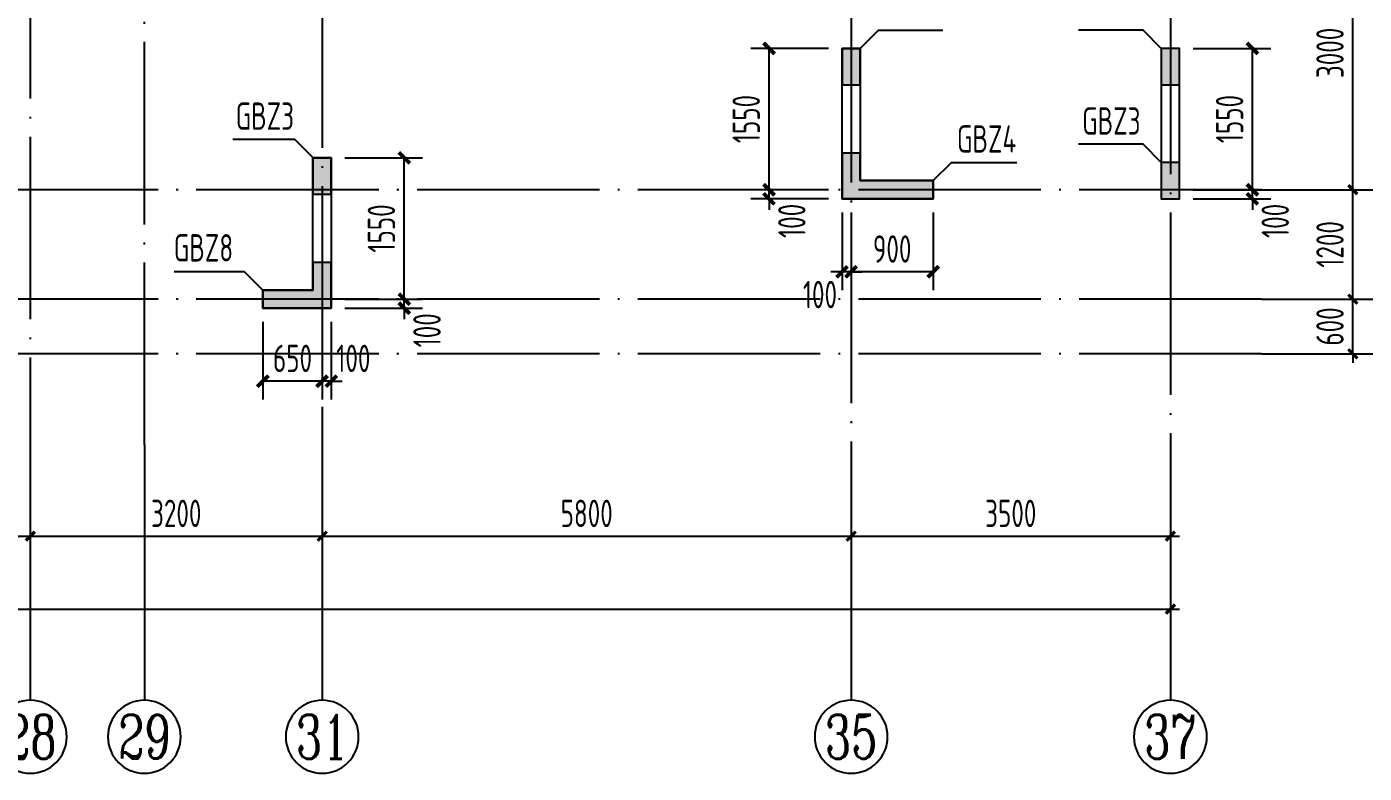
# Model space of a CAD drawing. Extents: x -1712635 to -854203, y -534641 to -21985.
# Drawn here: x -1323535 to -1308870, y -298650 to -290463 of the extents above; entities that cross this region are included whole.
import ezdxf
from ezdxf.enums import TextEntityAlignment as Align

# ---------------------------------------------------------------- set-up
doc = ezdxf.new("R2010")
doc.units = 0
doc.header["$LTSCALE"] = 1000
doc.linetypes.add('DOTE', pattern=[2.42, 2, -0.2, 0.02, -0.2])
doc.layers.get('0').update_dxf_attribs({"linetype": 'CONTINUOUS'})
doc.layers.get('Defpoints').update_dxf_attribs({"linetype": 'CONTINUOUS'})
for name, color, linetype in [('A-AXIS', 1, 'CONTINUOUS'), ('A-DOTE', 10, 'DOTE'), ('AXIS_NUM', 7, 'CONTINUOUS'), ('S-Q墙实线', 6, 'CONTINUOUS'), ('S-Q墙标注', 3, 'CONTINUOUS'), ('S-X详图填充', 252, 'CONTINUOUS'), ('S-X详图实线', 4, 'CONTINUOUS'), ('S-Y一般标注', 3, 'CONTINUOUS'), ('S-Z柱编号', 6, 'CONTINUOUS')]:
    doc.layers.add(name, color=color, linetype=linetype)
doc.styles.add('TSSD_Axis', font='complex.shx', dxfattribs={"width": 0.7, "bigfont": 'hztxt.shx'})
doc.styles.add('TSSD_DIMENSION', font='Tssdeng.shx', dxfattribs={"width": 0.7, "bigfont": 'tssdchn.shx'})
doc.styles.add('TSSD_REIN', font='tssdeng.shx', dxfattribs={"width": 0.7, "height": 300, "bigfont": 'tssdchn.shx'})
doc.styles.add('结构文字', font='zstxt.shx', dxfattribs={"width": 0.7, "bigfont": 'zshz.shx'})
doc.dimstyles.new('STRUCK', dxfattribs={"dimtxt": 400, "dimasz": 121, "dimexe": 200, "dimexo": 150, "dimgap": 115, "dimtad": 1, "dimdec": 0, "dimdsep": 46, "dimtxsty": '结构文字', "dimblk": 'ARCHTICK', "dimcen": 400, "dimclrd": 3, "dimclre": 3, "dimclrt": 7, "dimadec": 0, "dimazin": 0, "dimtfac": 1, "dimtdec": 0, "dimtix": 1, "dimtmove": 2, "dimatfit": 3, "dimldrblk": '_DIMX', "dimfxl": 0, "dimtolj": 1, "dimtzin": 0, "dimarcsym": 0})
doc.dimstyles.new('TSSD_100_100', dxfattribs={"dimtxt": 300, "dimasz": 100, "dimexe": 100, "dimexo": 250, "dimgap": 100, "dimtad": 1, "dimdec": 0, "dimzin": 0, "dimdsep": 46, "dimtxsty": 'TSSD_DIMENSION', "dimblk": 'ARCHTICK', "dimcen": 0, "dimdle": 100, "dimclrt": 7, "dimadec": 0, "dimazin": 0, "dimtfac": 1, "dimtdec": 0, "dimtix": 1, "dimtmove": 2, "dimatfit": 3, "dimldrblk": 'ARCHTICK', "dimfxl": 0, "dimtolj": 1, "dimtzin": 0, "dimarcsym": 0})

# ---------------------------------------------------------------- blocks, each defined once
blk = doc.blocks.new('_ArchTick')
at = {"color": 0, "const_width": 0.35}
blk.add_lwpolyline([(-0.5, -0.5), (0.5, 0.5)], dxfattribs=at)
blk = doc.blocks.new('*D159')
at = {"layer": 'Defpoints', "color": 0}
for p in [(42100, 3600), (45300, 3600), (45300, 2600)]:
    blk.add_point(p, dxfattribs=at)
at = {"layer": 'S-Y一般标注', "color": 0, "lineweight": -2}
for p, q in [((42100, 3350), (42100, 2500)), ((45300, 3350), (45300, 2500)), ((42000, 2600), (45400, 2600))]:
    blk.add_line(p, q, dxfattribs=at)
at = {"layer": 'S-Y一般标注', "color": 0, "lineweight": -2, "xscale": 100, "yscale": 100, "zscale": 100, "rotation": 180}
blk.add_blockref('_ArchTick', (42100, 2600), dxfattribs=at)
at = {"layer": 'S-Y一般标注', "color": 0, "lineweight": -2, "xscale": 100, "yscale": 100, "zscale": 100}
blk.add_blockref('_ArchTick', (45300, 2600), dxfattribs=at)
at = {"layer": 'S-Y一般标注', "color": 7, "insert": (43700, 2850), "char_height": 300, "attachment_point": 5, "style": 'TSSD_DIMENSION'}
blk.add_mtext('\\A1;3200', dxfattribs=at)
blk = doc.blocks.new('ts_axno')
at = {"color": 0, "linetype": 'ByBlock', "lineweight": -2}
blk.add_circle((0, 0), 0.5, dxfattribs=at)
at = {"color": 0, "linetype": 'ByBlock', "lineweight": -2, "style": 'TSSD_Axis', "width": 0.7}
blk.add_attdef('A', text='', height=0.6, dxfattribs=at).set_placement((0, 0), align=Align.MIDDLE_CENTER)
blk = doc.blocks.new('*D160')
at = {"layer": 'Defpoints', "color": 0}
for p in [(45300, 3600), (51100, 3600), (51100, 2600)]:
    blk.add_point(p, dxfattribs=at)
at = {"layer": 'S-Y一般标注', "color": 0, "lineweight": -2}
for p, q in [((45300, 3350), (45300, 2500)), ((51100, 3350), (51100, 2500)), ((45200, 2600), (51200, 2600))]:
    blk.add_line(p, q, dxfattribs=at)
at = {"layer": 'S-Y一般标注', "color": 0, "lineweight": -2, "xscale": 100, "yscale": 100, "zscale": 100, "rotation": 180}
blk.add_blockref('_ArchTick', (45300, 2600), dxfattribs=at)
at = {"layer": 'S-Y一般标注', "color": 0, "lineweight": -2, "xscale": 100, "yscale": 100, "zscale": 100}
blk.add_blockref('_ArchTick', (51100, 2600), dxfattribs=at)
at = {"layer": 'S-Y一般标注', "color": 7, "insert": (48200, 2850), "char_height": 300, "attachment_point": 5, "style": 'TSSD_DIMENSION'}
blk.add_mtext('\\A1;5800', dxfattribs=at)
blk = doc.blocks.new('*D161')
at = {"layer": 'Defpoints', "color": 0}
for p in [(51100, 3600), (54600, 3600), (54600, 2600)]:
    blk.add_point(p, dxfattribs=at)
at = {"layer": 'S-Y一般标注', "color": 0, "lineweight": -2}
for p, q in [((51100, 3350), (51100, 2500)), ((54600, 3350), (54600, 2500)), ((51000, 2600), (54700, 2600))]:
    blk.add_line(p, q, dxfattribs=at)
at = {"layer": 'S-Y一般标注', "color": 0, "lineweight": -2, "xscale": 100, "yscale": 100, "zscale": 100, "rotation": 180}
blk.add_blockref('_ArchTick', (51100, 2600), dxfattribs=at)
at = {"layer": 'S-Y一般标注', "color": 0, "lineweight": -2, "xscale": 100, "yscale": 100, "zscale": 100}
blk.add_blockref('_ArchTick', (54600, 2600), dxfattribs=at)
at = {"layer": 'S-Y一般标注', "color": 7, "insert": (52850, 2850), "char_height": 300, "attachment_point": 5, "style": 'TSSD_DIMENSION'}
blk.add_mtext('\\A1;3500', dxfattribs=at)
blk = doc.blocks.new('*D162')
at = {"layer": 'Defpoints', "color": 0}
for p in [(4600, 3600), (54600, 3600), (54600, 1800)]:
    blk.add_point(p, dxfattribs=at)
at = {"layer": 'S-Y一般标注', "color": 0, "lineweight": -2}
for p, q in [((4600, 3350), (4600, 1700)), ((54600, 3350), (54600, 1700)), ((4500, 1800), (54700, 1800))]:
    blk.add_line(p, q, dxfattribs=at)
at = {"layer": 'S-Y一般标注', "color": 0, "lineweight": -2, "xscale": 100, "yscale": 100, "zscale": 100, "rotation": 180}
blk.add_blockref('_ArchTick', (4600, 1800), dxfattribs=at)
at = {"layer": 'S-Y一般标注', "color": 0, "lineweight": -2, "xscale": 100, "yscale": 100, "zscale": 100}
blk.add_blockref('_ArchTick', (54600, 1800), dxfattribs=at)
at = {"layer": 'S-Y一般标注', "color": 7, "insert": (29600, 2050), "char_height": 300, "attachment_point": 5, "style": 'TSSD_DIMENSION'}
blk.add_mtext('\\A1;50000', dxfattribs=at)
blk = doc.blocks.new('*D166')
at = {"layer": 'Defpoints', "color": 0}
for p in [(38900, 3600), (42100, 3600), (42100, 2600)]:
    blk.add_point(p, dxfattribs=at)
at = {"layer": 'S-Y一般标注', "color": 0, "lineweight": -2}
for p, q in [((38900, 3350), (38900, 2500)), ((42100, 3350), (42100, 2500)), ((38800, 2600), (42200, 2600))]:
    blk.add_line(p, q, dxfattribs=at)
at = {"layer": 'S-Y一般标注', "color": 0, "lineweight": -2, "xscale": 100, "yscale": 100, "zscale": 100, "rotation": 180}
blk.add_blockref('_ArchTick', (38900, 2600), dxfattribs=at)
at = {"layer": 'S-Y一般标注', "color": 0, "lineweight": -2, "xscale": 100, "yscale": 100, "zscale": 100}
blk.add_blockref('_ArchTick', (42100, 2600), dxfattribs=at)
at = {"layer": 'S-Y一般标注', "color": 7, "insert": (40500, 2850), "char_height": 300, "attachment_point": 5, "style": 'TSSD_DIMENSION'}
blk.add_mtext('\\A1;3200', dxfattribs=at)
blk = doc.blocks.new('*D167')
at = {"layer": 'Defpoints', "color": 0}
for p in [(55600, 5200), (56600, 5200), (55600, 4600)]:
    blk.add_point(p, dxfattribs=at)
at = {"layer": 'S-Y一般标注', "color": 0, "lineweight": -2}
for p, q in [((56600, 5200), (56600, 5300)), ((55850, 5200), (56700, 5200)), ((56600, 4600), (56600, 5200)), ((55850, 4600), (56700, 4600)), ((56600, 4600), (56600, 4500))]:
    blk.add_line(p, q, dxfattribs=at)
at = {"layer": 'S-Y一般标注', "color": 0, "lineweight": -2, "xscale": 100, "yscale": 100, "zscale": 100}
for p, rotation in [((56600, 5200), 270), ((56600, 4600), 90)]:
    blk.add_blockref('_ArchTick', p, dxfattribs=dict(at, rotation=rotation))
at = {"layer": 'S-Y一般标注', "color": 7, "insert": (56350, 4900), "char_height": 300, "attachment_point": 5, "rotation": 90, "style": 'TSSD_DIMENSION'}
blk.add_mtext('\\A1;600', dxfattribs=at)
blk = doc.blocks.new('*D173')
at = {"layer": 'Defpoints', "color": 0}
for p in [(55600, 17150), (57400, 17150), (55600, 4600)]:
    blk.add_point(p, dxfattribs=at)
at = {"layer": 'S-Y一般标注', "color": 0, "lineweight": -2}
for p, q in [((57400, 4500), (57400, 17250)), ((55850, 17150), (57500, 17150)), ((55850, 4600), (57500, 4600))]:
    blk.add_line(p, q, dxfattribs=at)
at = {"layer": 'S-Y一般标注', "color": 0, "lineweight": -2, "xscale": 100, "yscale": 100, "zscale": 100}
for p, rotation in [((57400, 17150), 90), ((57400, 4600), 270)]:
    blk.add_blockref('_ArchTick', p, dxfattribs=dict(at, rotation=rotation))
at = {"layer": 'S-Y一般标注', "color": 7, "insert": (57150, 10875), "char_height": 300, "attachment_point": 5, "rotation": 90, "style": 'TSSD_DIMENSION'}
blk.add_mtext('\\A1;12550', dxfattribs=at)
blk = doc.blocks.new('*D175')
at = {"layer": 'Defpoints', "color": 0}
for p in [(55600, 6400), (56600, 6400), (55600, 5200)]:
    blk.add_point(p, dxfattribs=at)
at = {"layer": 'S-Y一般标注', "color": 0, "lineweight": -2}
for p, q in [((56600, 5100), (56600, 6500)), ((55850, 6400), (56700, 6400)), ((55850, 5200), (56700, 5200))]:
    blk.add_line(p, q, dxfattribs=at)
at = {"layer": 'S-Y一般标注', "color": 0, "lineweight": -2, "xscale": 100, "yscale": 100, "zscale": 100}
for p, rotation in [((56600, 6400), 90), ((56600, 5200), 270)]:
    blk.add_blockref('_ArchTick', p, dxfattribs=dict(at, rotation=rotation))
at = {"layer": 'S-Y一般标注', "color": 7, "insert": (56350, 5800), "char_height": 300, "attachment_point": 5, "rotation": 90, "style": 'TSSD_DIMENSION'}
blk.add_mtext('\\A1;1200', dxfattribs=at)
blk = doc.blocks.new('*D176')
at = {"layer": 'Defpoints', "color": 0}
for p in [(55600, 9400), (56600, 9400), (55600, 6400)]:
    blk.add_point(p, dxfattribs=at)
at = {"layer": 'S-Y一般标注', "color": 0, "lineweight": -2}
for p, q in [((55850, 9400), (56700, 9400)), ((56600, 6300), (56600, 9500)), ((55850, 6400), (56700, 6400))]:
    blk.add_line(p, q, dxfattribs=at)
at = {"layer": 'S-Y一般标注', "color": 0, "lineweight": -2, "xscale": 100, "yscale": 100, "zscale": 100}
for p, rotation in [((56600, 9400), 90), ((56600, 6400), 270)]:
    blk.add_blockref('_ArchTick', p, dxfattribs=dict(at, rotation=rotation))
at = {"layer": 'S-Y一般标注', "color": 7, "insert": (56350, 7900), "char_height": 300, "attachment_point": 5, "rotation": 90, "style": 'TSSD_DIMENSION'}
blk.add_mtext('\\A1;3000', dxfattribs=at)
blk = doc.blocks.new('*D2189')
at = {"layer": 'Defpoints', "color": 0}
for p in [(-1310896, -292250), (-1310096, -292250), (-1310896, -292350)]:
    blk.add_point(p, dxfattribs=at)
at = {"layer": 'S-Q墙标注', "color": 3, "lineweight": -2}
for p, q in [((-1310746, -292250), (-1309896, -292250)), ((-1310096, -292250), (-1310096, -292129)), ((-1310096, -292350), (-1310096, -292250)), ((-1310746, -292350), (-1309896, -292350)), ((-1310096, -292350), (-1310096, -292471))]:
    blk.add_line(p, q, dxfattribs=at)
at = {"layer": 'S-Q墙标注', "color": 3, "lineweight": -2, "xscale": 121, "yscale": 121, "zscale": 121}
for p, rotation in [((-1310096, -292250), 270), ((-1310096, -292350), 90)]:
    blk.add_blockref('_ArchTick', p, dxfattribs=dict(at, rotation=rotation))
at = {"layer": 'S-Q墙标注', "color": 7, "insert": (-1309846, -292592), "char_height": 300, "attachment_point": 5, "rotation": 90, "style": 'TSSD_REIN'}
blk.add_mtext('\\A1;100', dxfattribs=at)
blk = doc.blocks.new('_DIMX')
blk.add_line((-150, 0), (150, 0))
at = {"const_width": 50}
blk.add_lwpolyline([(-70, -70), (70, 70)], dxfattribs=at)
blk = doc.blocks.new('*D2190')
at = {"layer": 'Defpoints', "color": 0}
for p in [(-1310896, -290700), (-1310096, -290700), (-1310896, -292250)]:
    blk.add_point(p, dxfattribs=at)
at = {"layer": 'S-Q墙标注', "color": 3, "lineweight": -2}
for p, q in [((-1310746, -290700), (-1309896, -290700)), ((-1310096, -292250), (-1310096, -290700)), ((-1310746, -292250), (-1309896, -292250))]:
    blk.add_line(p, q, dxfattribs=at)
at = {"layer": 'S-Q墙标注', "color": 3, "lineweight": -2, "xscale": 121, "yscale": 121, "zscale": 121}
for p, rotation in [((-1310096, -290700), 90), ((-1310096, -292250), 270)]:
    blk.add_blockref('_ArchTick', p, dxfattribs=dict(at, rotation=rotation))
at = {"layer": 'S-Q墙标注', "color": 7, "insert": (-1310346, -291475), "char_height": 300, "attachment_point": 5, "rotation": 90, "style": 'TSSD_REIN'}
blk.add_mtext('\\A1;1550', dxfattribs=at)
blk = doc.blocks.new('*D2193')
at = {"layer": 'Defpoints', "color": 0}
for p in [(-1315396, -292250), (-1314596, -292250), (-1314596, -292350)]:
    blk.add_point(p, dxfattribs=at)
at = {"layer": 'S-Q墙标注', "color": 3, "lineweight": -2}
for p, q in [((-1314746, -292250), (-1315596, -292250)), ((-1315396, -292250), (-1315396, -292129)), ((-1315396, -292350), (-1315396, -292250)), ((-1314746, -292350), (-1315596, -292350)), ((-1315396, -292350), (-1315396, -292471))]:
    blk.add_line(p, q, dxfattribs=at)
at = {"layer": 'S-Q墙标注', "color": 3, "lineweight": -2, "xscale": 121, "yscale": 121, "zscale": 121}
for p, rotation in [((-1315396, -292250), 270), ((-1315396, -292350), 90)]:
    blk.add_blockref('_ArchTick', p, dxfattribs=dict(at, rotation=rotation))
at = {"layer": 'S-Q墙标注', "color": 7, "insert": (-1315146, -292592), "char_height": 300, "attachment_point": 5, "rotation": 90, "style": 'TSSD_REIN'}
blk.add_mtext('\\A1;100', dxfattribs=at)
blk = doc.blocks.new('*D2194')
at = {"layer": 'Defpoints', "color": 0}
for p in [(-1315396, -290700), (-1314596, -290700), (-1314596, -292250)]:
    blk.add_point(p, dxfattribs=at)
at = {"layer": 'S-Q墙标注', "color": 3, "lineweight": -2}
for p, q in [((-1314746, -290700), (-1315596, -290700)), ((-1315396, -292250), (-1315396, -290700)), ((-1314746, -292250), (-1315596, -292250))]:
    blk.add_line(p, q, dxfattribs=at)
at = {"layer": 'S-Q墙标注', "color": 3, "lineweight": -2, "xscale": 121, "yscale": 121, "zscale": 121}
for p, rotation in [((-1315396, -290700), 90), ((-1315396, -292250), 270)]:
    blk.add_blockref('_ArchTick', p, dxfattribs=dict(at, rotation=rotation))
at = {"layer": 'S-Q墙标注', "color": 7, "insert": (-1315646, -291475), "char_height": 300, "attachment_point": 5, "rotation": 90, "style": 'TSSD_REIN'}
blk.add_mtext('\\A1;1550', dxfattribs=at)
blk = doc.blocks.new('*D2195')
at = {"layer": 'Defpoints', "color": 0}
for p in [(-1314496, -292350), (-1313596, -292350), (-1314496, -293150)]:
    blk.add_point(p, dxfattribs=at)
at = {"layer": 'S-Q墙标注', "color": 3, "lineweight": -2}
for p, q in [((-1314496, -292500), (-1314496, -293350)), ((-1313596, -292500), (-1313596, -293350)), ((-1313596, -293150), (-1314496, -293150))]:
    blk.add_line(p, q, dxfattribs=at)
at = {"layer": 'S-Q墙标注', "color": 3, "lineweight": -2, "xscale": 121, "yscale": 121, "zscale": 121, "rotation": 180}
blk.add_blockref('_ArchTick', (-1314496, -293150), dxfattribs=at)
at = {"layer": 'S-Q墙标注', "color": 3, "lineweight": -2, "xscale": 121, "yscale": 121, "zscale": 121}
blk.add_blockref('_ArchTick', (-1313596, -293150), dxfattribs=at)
at = {"layer": 'S-Q墙标注', "color": 7, "insert": (-1314046, -292900), "char_height": 300, "attachment_point": 5, "style": 'TSSD_REIN'}
blk.add_mtext('\\A1;900', dxfattribs=at)
blk = doc.blocks.new('*D2196')
at = {"layer": 'Defpoints', "color": 0}
for p in [(-1314596, -292350), (-1314496, -292350), (-1314596, -293150)]:
    blk.add_point(p, dxfattribs=at)
at = {"layer": 'S-Q墙标注', "color": 3, "lineweight": -2}
for p, q in [((-1314596, -292500), (-1314596, -293350)), ((-1314496, -292500), (-1314496, -293350)), ((-1314596, -293150), (-1314717, -293150)), ((-1314496, -293150), (-1314596, -293150)), ((-1314496, -293150), (-1314375, -293150))]:
    blk.add_line(p, q, dxfattribs=at)
at = {"layer": 'S-Q墙标注', "color": 3, "lineweight": -2, "xscale": 121, "yscale": 121, "zscale": 121}
blk.add_blockref('_ArchTick', (-1314596, -293150), dxfattribs=at)
at = {"layer": 'S-Q墙标注', "color": 3, "lineweight": -2, "xscale": 121, "yscale": 121, "zscale": 121, "rotation": 180}
blk.add_blockref('_ArchTick', (-1314496, -293150), dxfattribs=at)
at = {"layer": 'S-Q墙标注', "color": 7, "insert": (-1314838, -293400), "char_height": 300, "attachment_point": 5, "style": 'TSSD_REIN'}
blk.add_mtext('\\A1;100', dxfattribs=at)
blk = doc.blocks.new('*D2197')
at = {"layer": 'Defpoints', "color": 0}
for p in [(-1320196, -293450), (-1320196, -293550), (-1319396, -293450)]:
    blk.add_point(p, dxfattribs=at)
at = {"layer": 'S-Q墙标注', "color": 3, "lineweight": -2}
for p, q in [((-1319396, -293450), (-1319396, -293329)), ((-1320046, -293450), (-1319196, -293450)), ((-1320046, -293550), (-1319196, -293550)), ((-1319396, -293550), (-1319396, -293450)), ((-1319396, -293550), (-1319396, -293671))]:
    blk.add_line(p, q, dxfattribs=at)
at = {"layer": 'S-Q墙标注', "color": 3, "lineweight": -2, "xscale": 121, "yscale": 121, "zscale": 121}
for p, rotation in [((-1319396, -293450), 270), ((-1319396, -293550), 90)]:
    blk.add_blockref('_ArchTick', p, dxfattribs=dict(at, rotation=rotation))
at = {"layer": 'S-Q墙标注', "color": 7, "insert": (-1319146, -293792), "char_height": 300, "attachment_point": 5, "rotation": 90, "style": 'TSSD_REIN'}
blk.add_mtext('\\A1;100', dxfattribs=at)
blk = doc.blocks.new('*D2198')
at = {"layer": 'Defpoints', "color": 0}
for p in [(-1320196, -291900), (-1319396, -291900), (-1320196, -293450)]:
    blk.add_point(p, dxfattribs=at)
at = {"layer": 'S-Q墙标注', "color": 3, "lineweight": -2}
for p, q in [((-1320046, -291900), (-1319196, -291900)), ((-1319396, -293450), (-1319396, -291900)), ((-1320046, -293450), (-1319196, -293450))]:
    blk.add_line(p, q, dxfattribs=at)
at = {"layer": 'S-Q墙标注', "color": 3, "lineweight": -2, "xscale": 121, "yscale": 121, "zscale": 121}
for p, rotation in [((-1319396, -291900), 90), ((-1319396, -293450), 270)]:
    blk.add_blockref('_ArchTick', p, dxfattribs=dict(at, rotation=rotation))
at = {"layer": 'S-Q墙标注', "color": 7, "insert": (-1319646, -292675), "char_height": 300, "attachment_point": 5, "rotation": 90, "style": 'TSSD_REIN'}
blk.add_mtext('\\A1;1550', dxfattribs=at)
blk = doc.blocks.new('*D2199')
at = {"layer": 'Defpoints', "color": 0}
for p in [(-1320296, -293550), (-1320196, -293550), (-1320296, -294350)]:
    blk.add_point(p, dxfattribs=at)
at = {"layer": 'S-Q墙标注', "color": 3, "lineweight": -2}
for p, q in [((-1320296, -293700), (-1320296, -294550)), ((-1320196, -293700), (-1320196, -294550)), ((-1320296, -294350), (-1320417, -294350)), ((-1320196, -294350), (-1320296, -294350)), ((-1320196, -294350), (-1320075, -294350))]:
    blk.add_line(p, q, dxfattribs=at)
at = {"layer": 'S-Q墙标注', "color": 3, "lineweight": -2, "xscale": 121, "yscale": 121, "zscale": 121}
blk.add_blockref('_ArchTick', (-1320296, -294350), dxfattribs=at)
at = {"layer": 'S-Q墙标注', "color": 3, "lineweight": -2, "xscale": 121, "yscale": 121, "zscale": 121, "rotation": 180}
blk.add_blockref('_ArchTick', (-1320196, -294350), dxfattribs=at)
at = {"layer": 'S-Q墙标注', "color": 7, "insert": (-1319954, -294100), "char_height": 300, "attachment_point": 5, "style": 'TSSD_REIN'}
blk.add_mtext('\\A1;100', dxfattribs=at)
blk = doc.blocks.new('*D2200')
at = {"layer": 'Defpoints', "color": 0}
for p in [(-1320946, -293550), (-1320296, -293550), (-1320946, -294350)]:
    blk.add_point(p, dxfattribs=at)
at = {"layer": 'S-Q墙标注', "color": 3, "lineweight": -2}
for p, q in [((-1320946, -293700), (-1320946, -294550)), ((-1320296, -293700), (-1320296, -294550)), ((-1320296, -294350), (-1320946, -294350))]:
    blk.add_line(p, q, dxfattribs=at)
at = {"layer": 'S-Q墙标注', "color": 3, "lineweight": -2, "xscale": 121, "yscale": 121, "zscale": 121, "rotation": 180}
blk.add_blockref('_ArchTick', (-1320946, -294350), dxfattribs=at)
at = {"layer": 'S-Q墙标注', "color": 3, "lineweight": -2, "xscale": 121, "yscale": 121, "zscale": 121}
blk.add_blockref('_ArchTick', (-1320296, -294350), dxfattribs=at)
at = {"layer": 'S-Q墙标注', "color": 7, "insert": (-1320621, -294100), "char_height": 300, "attachment_point": 5, "style": 'TSSD_REIN'}
blk.add_mtext('\\A1;650', dxfattribs=at)
blk = doc.blocks.new('20210726.16395156')
at = {"layer": 'A-AXIS'}
for p, q in [((55600, 6400), (58400, 6400)), ((55600, 5200), (58400, 5200)), ((55600, 4600), (58400, 4600)), ((42100, 3600), (42100, 800)), ((43350, 3600.3), (43350, 800.3)), ((45300, 3600), (45300, 800)), ((51100, 3600), (51100, 800)), ((54600, 3600), (54600, 800))]:
    blk.add_line(p, q, dxfattribs=at)
at = {"layer": 'A-DOTE'}
for p, q in [((54600, 18249.9), (54600, 3600)), ((45299.8, 13700), (45300, 3600)), ((43350, 3600.2), (43350, 11500)), ((51100, 10900), (51100, 3600)), ((42100, 9400), (42100, 3600)), ((55600, 6400), (3600, 6400)), ((55600, 5200), (3600, 5200)), ((55600, 4600), (3600, 4600))]:
    blk.add_line(p, q, dxfattribs=at)
at = {"layer": 'A-AXIS'}
ref = blk.add_blockref('ts_axno', (42100, 400), dxfattribs=dict(at, xscale=-800, yscale=800, zscale=800, rotation=180))
ref.add_attrib('19', '28', dxfattribs={"layer": 'AXIS_NUM', "height": 480, "style": 'TSSD_Axis', "width": 0.7}).set_placement((42100, 400), align=Align.MIDDLE_CENTER)
ref = blk.add_blockref('ts_axno', (43350, 400.3), dxfattribs=dict(at, xscale=-800, yscale=800, zscale=800, rotation=180))
ref.add_attrib('5', '29', dxfattribs={"layer": 'AXIS_NUM', "height": 480, "style": 'TSSD_Axis', "width": 0.7}).set_placement((43350, 400.3), align=Align.MIDDLE_CENTER)
ref = blk.add_blockref('ts_axno', (45300, 400), dxfattribs=dict(at, xscale=-800, yscale=800, zscale=800, rotation=180))
ref.add_attrib('19', '31', dxfattribs={"layer": 'AXIS_NUM', "height": 480, "style": 'TSSD_Axis', "width": 0.7}).set_placement((45300, 400), align=Align.MIDDLE_CENTER)
ref = blk.add_blockref('ts_axno', (51100, 400), dxfattribs=dict(at, xscale=-800, yscale=800, zscale=800, rotation=180))
ref.add_attrib('22', '35', dxfattribs={"layer": 'AXIS_NUM', "height": 480, "style": 'TSSD_Axis', "width": 0.7}).set_placement((51100, 400), align=Align.MIDDLE_CENTER)
ref = blk.add_blockref('ts_axno', (54600, 400), dxfattribs=dict(at, xscale=-800, yscale=800, zscale=800, rotation=180))
ref.add_attrib('23', '37', dxfattribs={"layer": 'AXIS_NUM', "height": 480, "style": 'TSSD_Axis', "width": 0.7}).set_placement((54600, 400), align=Align.MIDDLE_CENTER)
at = {"layer": 'S-Y一般标注'}
for base, p1, p2, picture, middle in [((57400, 17150), (55600, 4600), (55600, 17150), '*D173', (57150, 10875)), ((56600, 9400), (55600, 6400), (55600, 9400), '*D176', (56350, 7900)), ((56600, 6400), (55600, 5200), (55600, 6400), '*D175', (56350, 5800)), ((56600, 5200), (55600, 4600), (55600, 5200), '*D167', (56350, 4900))]:
    dim = blk.add_linear_dim(base=base, p1=p1, p2=p2, angle=90, dimstyle='TSSD_100_100', dxfattribs=at)
    dim.commit()
    dim.dimension.update_dxf_attribs({"geometry": picture, "text_midpoint": middle})
for base, p1, p2, picture, middle in [((54600, 1800), (4600, 3600), (54600, 3600), '*D162', (29600, 2050)), ((42100, 2600.1), (38900, 3600.1), (42100, 3600.1), '*D166', (40500, 2850.1)), ((45300, 2600.1), (42100, 3600.1), (45300, 3600.1), '*D159', (43700, 2850.1)), ((51100, 2600), (45300, 3600), (51100, 3600), '*D160', (48200, 2850)), ((54600, 2600), (51100, 3600), (54600, 3600), '*D161', (52850, 2850))]:
    dim = blk.add_linear_dim(base=base, p1=p1, p2=p2, dimstyle='TSSD_100_100', dxfattribs=at)
    dim.commit()
    dim.dimension.update_dxf_attribs({"geometry": picture, "text_midpoint": middle})

msp = doc.modelspace()

# ---------------------------------------------------------------- hatches: boundary and pattern name
at = {"layer": 'S-X详图填充'}
h = msp.add_hatch(color=256, dxfattribs=at)
h.dxf.hatch_style = 1
h.paths.add_polyline_path([(-1314595.64, -291099.82), (-1314395.64, -291099.82), (-1314395.64, -290699.82), (-1314595.64, -290699.82)])
h = msp.add_hatch(color=256, dxfattribs=at)
h.dxf.hatch_style = 1
h.paths.add_polyline_path([(-1311095.61, -291099.82), (-1310895.61, -291099.82), (-1310895.61, -290699.82), (-1311095.61, -290699.82)])
h = msp.add_hatch(color=256, dxfattribs=at)
h.dxf.hatch_style = 1
h.paths.add_polyline_path([(-1320398.13, -292299.82), (-1320198.13, -292299.82), (-1320198.13, -291899.82), (-1320398.13, -291899.82)])
h = msp.add_hatch(color=256, dxfattribs=at)
h.dxf.hatch_style = 1
h.paths.add_polyline_path([(-1314395.64, -291849.82), (-1314595.64, -291849.82), (-1314595.64, -292349.82), (-1313595.64, -292349.82), (-1313595.64, -292149.82), (-1314395.64, -292149.82)])
h = msp.add_hatch(color=256, dxfattribs=at)
h.dxf.hatch_style = 1
h.paths.add_polyline_path([(-1310895.61, -291949.82), (-1311095.61, -291949.82), (-1311095.61, -292349.82), (-1310895.61, -292349.82)])
h = msp.add_hatch(color=256, dxfattribs=at)
h.dxf.hatch_style = 1
h.paths.add_polyline_path([(-1320198.13, -293049.82), (-1320398.13, -293049.82), (-1320398.13, -293349.82), (-1320948.12, -293349.82), (-1320948.12, -293549.82), (-1320198.13, -293549.82)])

# ---------------------------------------------------------------- linework, layer by layer
at = {"layer": 'S-Q墙实线'}
msp.add_lwpolyline([(-1313695.63, -292149.82), (-1313595.64, -292149.82), (-1313595.64, -292349.82), (-1313695.63, -292349.82), (-1314595.64, -292349.82), (-1314595.64, -290699.82), (-1314395.64, -290699.82), (-1314395.64, -292149.82), (-1313695.63, -292149.82)], dxfattribs=at)
for points in [[(-1310895.61, -292349.82), (-1310895.61, -290699.82), (-1311095.61, -290699.82), (-1311095.61, -292349.82)], [(-1320198.13, -293549.82), (-1320948.12, -293549.82), (-1320948.12, -293349.82), (-1320398.13, -293349.82), (-1320398.13, -292249.82), (-1320398.13, -291899.82), (-1320198.13, -291899.82), (-1320198.13, -292249.82)]]:
    msp.add_lwpolyline(points, close=True, dxfattribs=at)
at = {"layer": 'S-X详图实线'}
for points in [[(-1314595.64, -291099.82), (-1314395.64, -291099.82), (-1314395.64, -290699.82), (-1314595.64, -290699.82), (-1314595.64, -291099.82)], [(-1311095.61, -291099.82), (-1310895.61, -291099.82), (-1310895.61, -290699.82), (-1311095.61, -290699.82), (-1311095.61, -291099.82)], [(-1320398.13, -292299.82), (-1320198.13, -292299.82), (-1320198.13, -291899.82), (-1320398.13, -291899.82), (-1320398.13, -292299.82)], [(-1314395.64, -291849.82), (-1314595.64, -291849.82), (-1314595.64, -292349.82), (-1313595.64, -292349.82), (-1313595.64, -292149.82), (-1314395.64, -292149.82), (-1314395.64, -291849.82)], [(-1310895.61, -291949.82), (-1311095.61, -291949.82), (-1311095.61, -292349.82), (-1310895.61, -292349.82), (-1310895.61, -291949.82)], [(-1320198.13, -293049.82), (-1320398.13, -293049.82), (-1320398.13, -293349.82), (-1320948.12, -293349.82), (-1320948.12, -293549.82), (-1320198.13, -293549.82), (-1320198.13, -293049.82)]]:
    msp.add_lwpolyline(points, close=True, dxfattribs=at)
at = {"layer": 'S-Z柱编号', "color": 7}
for points in [[(-1314395.61, -290699.82), (-1314195.61, -290499.82), (-1313491.74, -290499.82)], [(-1311095.61, -290699.86), (-1311295.61, -290499.86), (-1312003, -290499.86)], [(-1320395.61, -291899.82), (-1320595.61, -291699.82), (-1321274.22, -291699.82)], [(-1311095.61, -291949.82), (-1311295.61, -291749.82), (-1312003, -291749.82)], [(-1313595.61, -292149.82), (-1313395.61, -291949.82), (-1312680.4, -291949.82)], [(-1320945.6, -293349.82), (-1321145.6, -293149.82), (-1321919.86, -293149.82)]]:
    msp.add_lwpolyline(points, dxfattribs=at)

# ---------------------------------------------------------------- block references
at = {"layer": 'A-DOTE'}
msp.add_blockref('20210726.16395156', (-1365595.6, -298649.86), dxfattribs=at)

# ---------------------------------------------------------------- texts
at = {"layer": 'S-Z柱编号', "color": 7, "style": 'TSSD_REIN', "width": 0.7}
for s, p in [('GBZ3', (-1321244.13, -291683.07)), ('GBZ3', (-1311962.82, -291736.07)), ('GBZ4', (-1313335.41, -291932.97)), ('GBZ8', (-1321922.42, -293127.43))]:
    msp.add_text(s, height=300, dxfattribs=at).set_placement(p, align=Align.BOTTOM_LEFT)

# ---------------------------------------------------------------- dimensions: what is measured, and where the dimension line sits
at = {"layer": 'S-Q墙标注'}
for base, p1, p2, angle, picture, middle in [((-1315395.61, -290699.82), (-1314595.61, -292249.82), (-1314595.61, -290699.82), 90, '*D2194', (-1315645.61, -291474.82)), ((-1310095.61, -290699.86), (-1310895.61, -292249.82), (-1310895.61, -290699.86), 90, '*D2190', (-1310345.61, -291474.84)), ((-1319395.61, -291899.82), (-1320195.61, -293449.82), (-1320195.61, -291899.82), 90, '*D2198', (-1319645.61, -292674.82)), ((-1314495.6, -293149.82), (-1313595.61, -292349.82), (-1314495.6, -292349.82), 180, '*D2195', (-1314045.61, -292899.82)), ((-1320945.6, -294349.82), (-1320295.64, -293549.82), (-1320945.6, -293549.82), 180, '*D2200', (-1320620.62, -294099.82))]:
    dim = msp.add_linear_dim(base=base, p1=p1, p2=p2, angle=angle, dimstyle='STRUCK', override={"dimtxt": 300, "dimgap": 100, "dimtxsty": 'TSSD_REIN'}, dxfattribs=at)
    dim.commit()
    dim.dimension.update_dxf_attribs({"geometry": picture, "text_midpoint": middle})
for base, p1, p2, angle, picture, middle in [((-1315395.61, -292249.82), (-1314595.61, -292349.82), (-1314595.61, -292249.82), 90, '*D2193', (-1315145.61, -292591.74)), ((-1310095.61, -292249.82), (-1310895.61, -292349.82), (-1310895.61, -292249.82), 90, '*D2189', (-1309845.61, -292591.74)), ((-1314595.61, -293149.82), (-1314495.6, -292349.82), (-1314595.61, -292349.82), 180, '*D2196', (-1314837.54, -293399.82)), ((-1319395.61, -293449.82), (-1320195.61, -293549.82), (-1320195.61, -293449.82), 90, '*D2197', (-1319145.61, -293791.75)), ((-1320295.64, -294349.82), (-1320195.61, -293549.82), (-1320295.64, -293549.82), 180, '*D2199', (-1319953.69, -294099.82))]:
    dim = msp.add_linear_dim(base=base, p1=p1, p2=p2, angle=angle, dimstyle='STRUCK', override={"dimtxt": 300, "dimgap": 100, "dimtxsty": 'TSSD_REIN'}, dxfattribs=at)
    dim.commit()
    dim.dimension.update_dxf_attribs({"geometry": picture, "text_midpoint": middle, "dimtype": 160})

doc.saveas('drawing.dxf')
